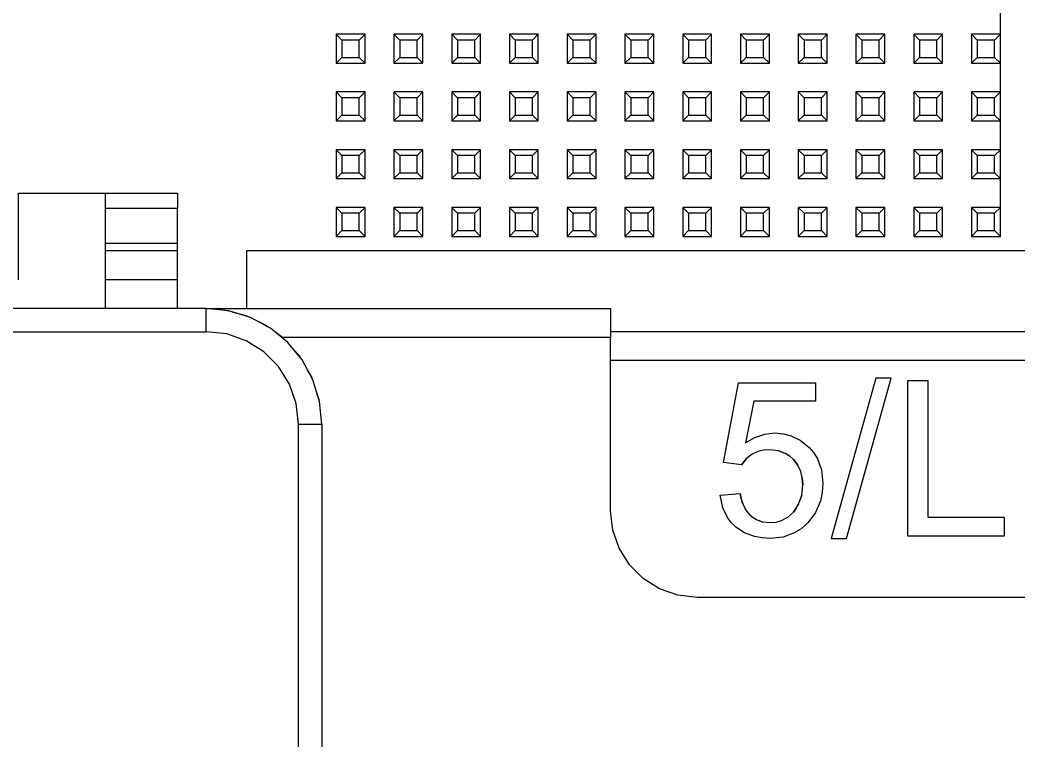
# Model space of a CAD drawing. Header units: millimetres. Extents: x 0 to 156, y 0 to 155.
# Drawn here: x 100.55 to 135.11, y 105.56 to 130.49 of the extents above; entities that cross this region are included whole.
import ezdxf

# ---------------------------------------------------------------- set-up
doc = ezdxf.new("R2010")
doc.units = ezdxf.units.MM

# ---------------------------------------------------------------- blocks, each defined once
blk = doc.blocks.new('CHINT_70dbcf6fe7c4519691b3c42ff544d895_FACE_0')
at = {"color": 7, "linetype": 'CONTINUOUS', "true_color": 0x40d9ff}
for p, q in [((111.7, 129.8), (111.5, 130)), ((111.5, 130), (111.5, 129)), ((112.5, 130), (111.5, 130)), ((112.3, 129.8), (112.5, 130)), ((112.5, 129), (112.5, 130)), ((113.7, 129.8), (113.5, 130)), ((113.5, 130), (113.5, 129)), ((114.5, 130), (113.5, 130)), ((114.3, 129.8), (114.5, 130)), ((114.5, 129), (114.5, 130)), ((115.7, 129.8), (115.5, 130)), ((115.5, 130), (115.5, 129)), ((116.5, 130), (115.5, 130)), ((116.3, 129.8), (116.5, 130)), ((116.5, 129), (116.5, 130)), ((117.7, 129.8), (117.5, 130)), ((117.5, 130), (117.5, 129)), ((118.5, 130), (117.5, 130)), ((118.3, 129.8), (118.5, 130)), ((118.5, 129), (118.5, 130)), ((119.7, 129.8), (119.5, 130)), ((119.5, 130), (119.5, 129)), ((120.5, 130), (119.5, 130)), ((120.3, 129.8), (120.5, 130)), ((120.5, 129), (120.5, 130)), ((121.7, 129.8), (121.5, 130)), ((121.5, 130), (121.5, 129)), ((122.5, 130), (121.5, 130)), ((122.3, 129.8), (122.5, 130)), ((122.5, 129), (122.5, 130)), ((123.7, 129.8), (123.5, 130)), ((123.5, 130), (123.5, 129)), ((124.5, 130), (123.5, 130)), ((124.3, 129.8), (124.5, 130)), ((124.5, 129), (124.5, 130)), ((125.7, 129.8), (125.5, 130)), ((125.5, 130), (125.5, 129)), ((126.5, 130), (125.5, 130)), ((126.3, 129.8), (126.5, 130)), ((126.5, 129), (126.5, 130)), ((127.7, 129.8), (127.5, 130)), ((127.5, 130), (127.5, 129)), ((128.5, 130), (127.5, 130)), ((128.3, 129.8), (128.5, 130)), ((128.5, 129), (128.5, 130)), ((129.7, 129.8), (129.5, 130)), ((129.5, 130), (129.5, 129)), ((130.5, 130), (129.5, 130)), ((130.3, 129.8), (130.5, 130)), ((130.5, 129), (130.5, 130)), ((131.7, 129.8), (131.5, 130)), ((131.5, 130), (131.5, 129)), ((132.5, 130), (131.5, 130)), ((132.3, 129.8), (132.5, 130)), ((132.5, 129), (132.5, 130)), ((133.7, 129.8), (133.5, 130)), ((133.5, 130), (133.5, 129)), ((134.5, 130), (133.5, 130)), ((134.3, 129.8), (134.5, 130)), ((134.5, 129), (134.5, 130)), ((111.7, 129.8), (111.7, 129.2)), ((112.3, 129.8), (111.7, 129.8)), ((112.3, 129.2), (112.3, 129.8)), ((113.7, 129.8), (113.7, 129.2)), ((114.3, 129.8), (113.7, 129.8)), ((114.3, 129.2), (114.3, 129.8)), ((115.7, 129.8), (115.7, 129.2)), ((116.3, 129.8), (115.7, 129.8)), ((116.3, 129.2), (116.3, 129.8)), ((117.7, 129.8), (117.7, 129.2)), ((118.3, 129.8), (117.7, 129.8)), ((118.3, 129.2), (118.3, 129.8)), ((119.7, 129.8), (119.7, 129.2)), ((120.3, 129.8), (119.7, 129.8)), ((120.3, 129.2), (120.3, 129.8)), ((121.7, 129.8), (121.7, 129.2)), ((122.3, 129.8), (121.7, 129.8)), ((122.3, 129.2), (122.3, 129.8)), ((123.7, 129.8), (123.7, 129.2)), ((124.3, 129.8), (123.7, 129.8)), ((124.3, 129.2), (124.3, 129.8)), ((125.7, 129.8), (125.7, 129.2)), ((126.3, 129.8), (125.7, 129.8)), ((126.3, 129.2), (126.3, 129.8)), ((127.7, 129.8), (127.7, 129.2)), ((128.3, 129.8), (127.7, 129.8)), ((128.3, 129.2), (128.3, 129.8)), ((129.7, 129.8), (129.7, 129.2)), ((130.3, 129.8), (129.7, 129.8)), ((130.3, 129.2), (130.3, 129.8)), ((131.7, 129.8), (131.7, 129.2)), ((132.3, 129.8), (131.7, 129.8)), ((132.3, 129.2), (132.3, 129.8)), ((133.7, 129.8), (133.7, 129.2)), ((134.3, 129.8), (133.7, 129.8)), ((134.3, 129.2), (134.3, 129.8)), ((111.7, 129.2), (111.5, 129)), ((111.5, 129), (112.5, 129)), ((111.7, 129.2), (112.3, 129.2)), ((112.3, 129.2), (112.5, 129)), ((113.7, 129.2), (113.5, 129)), ((113.5, 129), (114.5, 129)), ((113.7, 129.2), (114.3, 129.2)), ((114.3, 129.2), (114.5, 129)), ((115.7, 129.2), (115.5, 129)), ((115.5, 129), (116.5, 129)), ((115.7, 129.2), (116.3, 129.2)), ((116.3, 129.2), (116.5, 129)), ((117.7, 129.2), (117.5, 129)), ((117.5, 129), (118.5, 129)), ((117.7, 129.2), (118.3, 129.2)), ((118.3, 129.2), (118.5, 129)), ((119.7, 129.2), (119.5, 129)), ((119.5, 129), (120.5, 129)), ((119.7, 129.2), (120.3, 129.2)), ((120.3, 129.2), (120.5, 129)), ((121.7, 129.2), (121.5, 129)), ((121.5, 129), (122.5, 129)), ((121.7, 129.2), (122.3, 129.2)), ((122.3, 129.2), (122.5, 129)), ((123.7, 129.2), (123.5, 129)), ((123.5, 129), (124.5, 129)), ((123.7, 129.2), (124.3, 129.2)), ((124.3, 129.2), (124.5, 129)), ((125.7, 129.2), (125.5, 129)), ((125.5, 129), (126.5, 129)), ((125.7, 129.2), (126.3, 129.2)), ((126.3, 129.2), (126.5, 129)), ((127.7, 129.2), (127.5, 129)), ((127.5, 129), (128.5, 129)), ((127.7, 129.2), (128.3, 129.2)), ((128.3, 129.2), (128.5, 129)), ((129.7, 129.2), (129.5, 129)), ((129.5, 129), (130.5, 129)), ((129.7, 129.2), (130.3, 129.2)), ((130.3, 129.2), (130.5, 129)), ((131.7, 129.2), (131.5, 129)), ((131.5, 129), (132.5, 129)), ((131.7, 129.2), (132.3, 129.2)), ((132.3, 129.2), (132.5, 129)), ((133.7, 129.2), (133.5, 129)), ((133.5, 129), (134.5, 129)), ((133.7, 129.2), (134.3, 129.2)), ((134.3, 129.2), (134.5, 129)), ((111.7, 127.8), (111.5, 128)), ((111.5, 128), (111.5, 127)), ((112.5, 128), (111.5, 128)), ((112.3, 127.8), (112.5, 128)), ((112.5, 127), (112.5, 128)), ((113.7, 127.8), (113.5, 128)), ((113.5, 128), (113.5, 127)), ((114.5, 128), (113.5, 128)), ((114.3, 127.8), (114.5, 128)), ((114.5, 127), (114.5, 128)), ((115.7, 127.8), (115.5, 128)), ((115.5, 128), (115.5, 127)), ((116.5, 128), (115.5, 128)), ((116.3, 127.8), (116.5, 128)), ((116.5, 127), (116.5, 128)), ((117.7, 127.8), (117.5, 128)), ((117.5, 128), (117.5, 127)), ((118.5, 128), (117.5, 128)), ((118.3, 127.8), (118.5, 128)), ((118.5, 127), (118.5, 128)), ((119.7, 127.8), (119.5, 128)), ((119.5, 128), (119.5, 127)), ((120.5, 128), (119.5, 128)), ((120.3, 127.8), (120.5, 128)), ((120.5, 127), (120.5, 128)), ((121.7, 127.8), (121.5, 128)), ((121.5, 128), (121.5, 127)), ((122.5, 128), (121.5, 128)), ((122.3, 127.8), (122.5, 128)), ((122.5, 127), (122.5, 128)), ((123.7, 127.8), (123.5, 128)), ((123.5, 128), (123.5, 127)), ((124.5, 128), (123.5, 128)), ((124.3, 127.8), (124.5, 128)), ((124.5, 127), (124.5, 128)), ((125.7, 127.8), (125.5, 128)), ((125.5, 128), (125.5, 127)), ((126.5, 128), (125.5, 128)), ((126.3, 127.8), (126.5, 128)), ((126.5, 127), (126.5, 128)), ((127.7, 127.8), (127.5, 128)), ((127.5, 128), (127.5, 127)), ((128.5, 128), (127.5, 128)), ((128.3, 127.8), (128.5, 128)), ((128.5, 127), (128.5, 128)), ((129.7, 127.8), (129.5, 128)), ((129.5, 128), (129.5, 127)), ((130.5, 128), (129.5, 128)), ((130.3, 127.8), (130.5, 128)), ((130.5, 127), (130.5, 128)), ((131.7, 127.8), (131.5, 128)), ((131.5, 128), (131.5, 127)), ((132.5, 128), (131.5, 128)), ((132.3, 127.8), (132.5, 128)), ((132.5, 127), (132.5, 128)), ((133.7, 127.8), (133.5, 128)), ((133.5, 128), (133.5, 127)), ((134.5, 128), (133.5, 128)), ((134.3, 127.8), (134.5, 128)), ((134.5, 127), (134.5, 128)), ((111.7, 127.8), (111.7, 127.2)), ((112.3, 127.8), (111.7, 127.8)), ((112.3, 127.2), (112.3, 127.8)), ((113.7, 127.8), (113.7, 127.2)), ((114.3, 127.8), (113.7, 127.8)), ((114.3, 127.2), (114.3, 127.8)), ((115.7, 127.8), (115.7, 127.2)), ((116.3, 127.8), (115.7, 127.8)), ((116.3, 127.2), (116.3, 127.8)), ((117.7, 127.8), (117.7, 127.2)), ((118.3, 127.8), (117.7, 127.8)), ((118.3, 127.2), (118.3, 127.8)), ((119.7, 127.8), (119.7, 127.2)), ((120.3, 127.8), (119.7, 127.8)), ((120.3, 127.2), (120.3, 127.8)), ((121.7, 127.8), (121.7, 127.2)), ((122.3, 127.8), (121.7, 127.8)), ((122.3, 127.2), (122.3, 127.8)), ((123.7, 127.8), (123.7, 127.2)), ((124.3, 127.8), (123.7, 127.8)), ((124.3, 127.2), (124.3, 127.8)), ((125.7, 127.8), (125.7, 127.2)), ((126.3, 127.8), (125.7, 127.8)), ((126.3, 127.2), (126.3, 127.8)), ((127.7, 127.8), (127.7, 127.2)), ((128.3, 127.8), (127.7, 127.8)), ((128.3, 127.2), (128.3, 127.8)), ((129.7, 127.8), (129.7, 127.2)), ((130.3, 127.8), (129.7, 127.8)), ((130.3, 127.2), (130.3, 127.8)), ((131.7, 127.8), (131.7, 127.2)), ((132.3, 127.8), (131.7, 127.8)), ((132.3, 127.2), (132.3, 127.8)), ((133.7, 127.8), (133.7, 127.2)), ((134.3, 127.8), (133.7, 127.8)), ((134.3, 127.2), (134.3, 127.8)), ((111.7, 127.2), (111.5, 127)), ((111.7, 127.2), (112.3, 127.2)), ((112.3, 127.2), (112.5, 127)), ((113.7, 127.2), (113.5, 127)), ((113.7, 127.2), (114.3, 127.2)), ((114.3, 127.2), (114.5, 127)), ((115.7, 127.2), (115.5, 127)), ((115.7, 127.2), (116.3, 127.2)), ((116.3, 127.2), (116.5, 127)), ((117.7, 127.2), (117.5, 127)), ((117.7, 127.2), (118.3, 127.2)), ((118.3, 127.2), (118.5, 127)), ((119.7, 127.2), (119.5, 127)), ((119.7, 127.2), (120.3, 127.2)), ((120.3, 127.2), (120.5, 127)), ((121.7, 127.2), (121.5, 127)), ((121.7, 127.2), (122.3, 127.2)), ((122.3, 127.2), (122.5, 127)), ((123.7, 127.2), (123.5, 127)), ((123.7, 127.2), (124.3, 127.2)), ((124.3, 127.2), (124.5, 127)), ((125.7, 127.2), (125.5, 127)), ((125.7, 127.2), (126.3, 127.2)), ((126.3, 127.2), (126.5, 127)), ((127.7, 127.2), (127.5, 127)), ((127.7, 127.2), (128.3, 127.2)), ((128.3, 127.2), (128.5, 127)), ((129.7, 127.2), (129.5, 127)), ((129.7, 127.2), (130.3, 127.2)), ((130.3, 127.2), (130.5, 127)), ((131.7, 127.2), (131.5, 127)), ((131.7, 127.2), (132.3, 127.2)), ((132.3, 127.2), (132.5, 127)), ((133.7, 127.2), (133.5, 127)), ((133.7, 127.2), (134.3, 127.2)), ((134.3, 127.2), (134.5, 127)), ((111.5, 127), (112.5, 127)), ((113.5, 127), (114.5, 127)), ((115.5, 127), (116.5, 127)), ((117.5, 127), (118.5, 127)), ((119.5, 127), (120.5, 127)), ((121.5, 127), (122.5, 127)), ((123.5, 127), (124.5, 127)), ((125.5, 127), (126.5, 127)), ((127.5, 127), (128.5, 127)), ((129.5, 127), (130.5, 127)), ((131.5, 127), (132.5, 127)), ((133.5, 127), (134.5, 127)), ((111.7, 125.8), (111.5, 126)), ((111.5, 126), (111.5, 125)), ((112.5, 126), (111.5, 126)), ((112.3, 125.8), (112.5, 126)), ((112.5, 125), (112.5, 126)), ((113.7, 125.8), (113.5, 126)), ((113.5, 126), (113.5, 125)), ((114.5, 126), (113.5, 126)), ((114.3, 125.8), (114.5, 126)), ((114.5, 125), (114.5, 126)), ((115.7, 125.8), (115.5, 126)), ((115.5, 126), (115.5, 125)), ((116.5, 126), (115.5, 126)), ((116.3, 125.8), (116.5, 126)), ((116.5, 125), (116.5, 126)), ((117.7, 125.8), (117.5, 126)), ((117.5, 126), (117.5, 125)), ((118.5, 126), (117.5, 126)), ((118.3, 125.8), (118.5, 126)), ((118.5, 125), (118.5, 126)), ((119.7, 125.8), (119.5, 126)), ((119.5, 126), (119.5, 125)), ((120.5, 126), (119.5, 126)), ((120.3, 125.8), (120.5, 126)), ((120.5, 125), (120.5, 126)), ((121.7, 125.8), (121.5, 126)), ((121.5, 126), (121.5, 125)), ((122.5, 126), (121.5, 126)), ((122.3, 125.8), (122.5, 126)), ((122.5, 125), (122.5, 126)), ((123.7, 125.8), (123.5, 126)), ((123.5, 126), (123.5, 125)), ((124.5, 126), (123.5, 126)), ((124.3, 125.8), (124.5, 126)), ((124.5, 125), (124.5, 126)), ((125.7, 125.8), (125.5, 126)), ((125.5, 126), (125.5, 125)), ((126.5, 126), (125.5, 126)), ((126.3, 125.8), (126.5, 126)), ((126.5, 125), (126.5, 126)), ((127.7, 125.8), (127.5, 126)), ((127.5, 126), (127.5, 125)), ((128.5, 126), (127.5, 126)), ((128.3, 125.8), (128.5, 126)), ((128.5, 125), (128.5, 126)), ((129.7, 125.8), (129.5, 126)), ((129.5, 126), (129.5, 125)), ((130.5, 126), (129.5, 126)), ((130.3, 125.8), (130.5, 126)), ((130.5, 125), (130.5, 126)), ((131.7, 125.8), (131.5, 126)), ((131.5, 126), (131.5, 125)), ((132.5, 126), (131.5, 126)), ((132.3, 125.8), (132.5, 126)), ((132.5, 125), (132.5, 126)), ((133.7, 125.8), (133.5, 126)), ((133.5, 126), (133.5, 125)), ((134.5, 126), (133.5, 126)), ((134.3, 125.8), (134.5, 126)), ((134.5, 125), (134.5, 126)), ((111.7, 125.8), (111.7, 125.2)), ((112.3, 125.8), (111.7, 125.8)), ((112.3, 125.2), (112.3, 125.8)), ((113.7, 125.8), (113.7, 125.2)), ((114.3, 125.8), (113.7, 125.8)), ((114.3, 125.2), (114.3, 125.8)), ((115.7, 125.8), (115.7, 125.2)), ((116.3, 125.8), (115.7, 125.8)), ((116.3, 125.2), (116.3, 125.8)), ((117.7, 125.8), (117.7, 125.2)), ((118.3, 125.8), (117.7, 125.8)), ((118.3, 125.2), (118.3, 125.8)), ((119.7, 125.8), (119.7, 125.2)), ((120.3, 125.8), (119.7, 125.8)), ((120.3, 125.2), (120.3, 125.8)), ((121.7, 125.8), (121.7, 125.2)), ((122.3, 125.8), (121.7, 125.8)), ((122.3, 125.2), (122.3, 125.8)), ((123.7, 125.8), (123.7, 125.2)), ((124.3, 125.8), (123.7, 125.8)), ((124.3, 125.2), (124.3, 125.8)), ((125.7, 125.8), (125.7, 125.2)), ((126.3, 125.8), (125.7, 125.8)), ((126.3, 125.2), (126.3, 125.8)), ((127.7, 125.8), (127.7, 125.2)), ((128.3, 125.8), (127.7, 125.8)), ((128.3, 125.2), (128.3, 125.8)), ((129.7, 125.8), (129.7, 125.2)), ((130.3, 125.8), (129.7, 125.8)), ((130.3, 125.2), (130.3, 125.8)), ((131.7, 125.8), (131.7, 125.2)), ((132.3, 125.8), (131.7, 125.8)), ((132.3, 125.2), (132.3, 125.8)), ((133.7, 125.8), (133.7, 125.2)), ((134.3, 125.8), (133.7, 125.8)), ((134.3, 125.2), (134.3, 125.8)), ((111.7, 125.2), (111.5, 125)), ((111.7, 125.2), (112.3, 125.2)), ((112.3, 125.2), (112.5, 125)), ((113.7, 125.2), (113.5, 125)), ((113.7, 125.2), (114.3, 125.2)), ((114.3, 125.2), (114.5, 125)), ((115.7, 125.2), (115.5, 125)), ((115.7, 125.2), (116.3, 125.2)), ((116.3, 125.2), (116.5, 125)), ((117.7, 125.2), (117.5, 125)), ((117.7, 125.2), (118.3, 125.2)), ((118.3, 125.2), (118.5, 125)), ((119.7, 125.2), (119.5, 125)), ((119.7, 125.2), (120.3, 125.2)), ((120.3, 125.2), (120.5, 125)), ((121.7, 125.2), (121.5, 125)), ((121.7, 125.2), (122.3, 125.2)), ((122.3, 125.2), (122.5, 125)), ((123.7, 125.2), (123.5, 125)), ((123.7, 125.2), (124.3, 125.2)), ((124.3, 125.2), (124.5, 125)), ((125.7, 125.2), (125.5, 125)), ((125.7, 125.2), (126.3, 125.2)), ((126.3, 125.2), (126.5, 125)), ((127.7, 125.2), (127.5, 125)), ((127.7, 125.2), (128.3, 125.2)), ((128.3, 125.2), (128.5, 125)), ((129.7, 125.2), (129.5, 125)), ((129.7, 125.2), (130.3, 125.2)), ((130.3, 125.2), (130.5, 125)), ((131.7, 125.2), (131.5, 125)), ((131.7, 125.2), (132.3, 125.2)), ((132.3, 125.2), (132.5, 125)), ((133.7, 125.2), (133.5, 125)), ((133.7, 125.2), (134.3, 125.2)), ((134.3, 125.2), (134.5, 125)), ((111.5, 125), (112.5, 125)), ((113.5, 125), (114.5, 125)), ((115.5, 125), (116.5, 125)), ((117.5, 125), (118.5, 125)), ((119.5, 125), (120.5, 125)), ((121.5, 125), (122.5, 125)), ((123.5, 125), (124.5, 125)), ((125.5, 125), (126.5, 125)), ((127.5, 125), (128.5, 125)), ((129.5, 125), (130.5, 125)), ((131.5, 125), (132.5, 125)), ((133.5, 125), (134.5, 125)), ((111.7, 123.8), (111.5, 124)), ((111.5, 124), (111.5, 123)), ((112.5, 124), (111.5, 124)), ((111.7, 123.8), (111.7, 123.2)), ((112.3, 123.8), (111.7, 123.8)), ((112.3, 123.8), (112.5, 124)), ((112.3, 123.2), (112.3, 123.8)), ((112.5, 123), (112.5, 124)), ((113.7, 123.8), (113.5, 124)), ((113.5, 124), (113.5, 123)), ((114.5, 124), (113.5, 124)), ((113.7, 123.8), (113.7, 123.2)), ((114.3, 123.8), (113.7, 123.8)), ((114.3, 123.8), (114.5, 124)), ((114.3, 123.2), (114.3, 123.8)), ((114.5, 123), (114.5, 124)), ((115.7, 123.8), (115.5, 124)), ((115.5, 124), (115.5, 123)), ((116.5, 124), (115.5, 124)), ((115.7, 123.8), (115.7, 123.2)), ((116.3, 123.8), (115.7, 123.8)), ((116.3, 123.8), (116.5, 124)), ((116.3, 123.2), (116.3, 123.8)), ((116.5, 123), (116.5, 124)), ((117.7, 123.8), (117.5, 124)), ((117.5, 124), (117.5, 123)), ((118.5, 124), (117.5, 124)), ((117.7, 123.8), (117.7, 123.2)), ((118.3, 123.8), (117.7, 123.8)), ((118.3, 123.8), (118.5, 124)), ((118.3, 123.2), (118.3, 123.8)), ((118.5, 123), (118.5, 124)), ((119.7, 123.8), (119.5, 124)), ((119.5, 124), (119.5, 123)), ((120.5, 124), (119.5, 124)), ((119.7, 123.8), (119.7, 123.2)), ((120.3, 123.8), (119.7, 123.8)), ((120.3, 123.8), (120.5, 124)), ((120.3, 123.2), (120.3, 123.8)), ((120.5, 123), (120.5, 124)), ((121.7, 123.8), (121.5, 124)), ((121.5, 124), (121.5, 123)), ((122.5, 124), (121.5, 124)), ((121.7, 123.8), (121.7, 123.2)), ((122.3, 123.8), (121.7, 123.8)), ((122.3, 123.8), (122.5, 124)), ((122.3, 123.2), (122.3, 123.8)), ((122.5, 123), (122.5, 124)), ((123.7, 123.8), (123.5, 124)), ((123.5, 124), (123.5, 123)), ((124.5, 124), (123.5, 124)), ((123.7, 123.8), (123.7, 123.2)), ((124.3, 123.8), (123.7, 123.8)), ((124.3, 123.8), (124.5, 124)), ((124.3, 123.2), (124.3, 123.8)), ((124.5, 123), (124.5, 124)), ((125.7, 123.8), (125.5, 124)), ((125.5, 124), (125.5, 123)), ((126.5, 124), (125.5, 124)), ((125.7, 123.8), (125.7, 123.2)), ((126.3, 123.8), (125.7, 123.8)), ((126.3, 123.8), (126.5, 124)), ((126.3, 123.2), (126.3, 123.8)), ((126.5, 123), (126.5, 124)), ((127.7, 123.8), (127.5, 124)), ((127.5, 124), (127.5, 123)), ((128.5, 124), (127.5, 124)), ((127.7, 123.8), (127.7, 123.2)), ((128.3, 123.8), (127.7, 123.8)), ((128.3, 123.8), (128.5, 124)), ((128.3, 123.2), (128.3, 123.8)), ((128.5, 123), (128.5, 124)), ((129.7, 123.8), (129.5, 124)), ((129.5, 124), (129.5, 123)), ((130.5, 124), (129.5, 124)), ((129.7, 123.8), (129.7, 123.2)), ((130.3, 123.8), (129.7, 123.8)), ((130.3, 123.8), (130.5, 124)), ((130.3, 123.2), (130.3, 123.8)), ((130.5, 123), (130.5, 124)), ((131.7, 123.8), (131.5, 124)), ((131.5, 124), (131.5, 123)), ((132.5, 124), (131.5, 124)), ((131.7, 123.8), (131.7, 123.2)), ((132.3, 123.8), (131.7, 123.8)), ((132.3, 123.8), (132.5, 124)), ((132.3, 123.2), (132.3, 123.8)), ((132.5, 123), (132.5, 124)), ((133.7, 123.8), (133.5, 124)), ((133.5, 124), (133.5, 123)), ((134.5, 124), (133.5, 124)), ((133.7, 123.8), (133.7, 123.2)), ((134.3, 123.8), (133.7, 123.8)), ((134.3, 123.8), (134.5, 124)), ((134.3, 123.2), (134.3, 123.8)), ((134.5, 123), (134.5, 124)), ((111.7, 123.2), (111.5, 123)), ((111.7, 123.2), (112.3, 123.2)), ((112.3, 123.2), (112.5, 123)), ((113.7, 123.2), (113.5, 123)), ((113.7, 123.2), (114.3, 123.2)), ((114.3, 123.2), (114.5, 123)), ((115.7, 123.2), (115.5, 123)), ((115.7, 123.2), (116.3, 123.2)), ((116.3, 123.2), (116.5, 123)), ((117.7, 123.2), (117.5, 123)), ((117.7, 123.2), (118.3, 123.2)), ((118.3, 123.2), (118.5, 123)), ((119.7, 123.2), (119.5, 123)), ((119.7, 123.2), (120.3, 123.2)), ((120.3, 123.2), (120.5, 123)), ((121.7, 123.2), (121.5, 123)), ((121.7, 123.2), (122.3, 123.2)), ((122.3, 123.2), (122.5, 123)), ((123.7, 123.2), (123.5, 123)), ((123.7, 123.2), (124.3, 123.2)), ((124.3, 123.2), (124.5, 123)), ((125.7, 123.2), (125.5, 123)), ((125.7, 123.2), (126.3, 123.2)), ((126.3, 123.2), (126.5, 123)), ((127.7, 123.2), (127.5, 123)), ((127.7, 123.2), (128.3, 123.2)), ((128.3, 123.2), (128.5, 123)), ((129.7, 123.2), (129.5, 123)), ((129.7, 123.2), (130.3, 123.2)), ((130.3, 123.2), (130.5, 123)), ((131.7, 123.2), (131.5, 123)), ((131.7, 123.2), (132.3, 123.2)), ((132.3, 123.2), (132.5, 123)), ((133.7, 123.2), (133.5, 123)), ((133.7, 123.2), (134.3, 123.2)), ((134.3, 123.2), (134.5, 123)), ((111.5, 123), (112.5, 123)), ((113.5, 123), (114.5, 123)), ((115.5, 123), (116.5, 123)), ((117.5, 123), (118.5, 123)), ((119.5, 123), (120.5, 123)), ((121.5, 123), (122.5, 123)), ((123.5, 123), (124.5, 123)), ((125.5, 123), (126.5, 123)), ((127.5, 123), (128.5, 123)), ((129.5, 123), (130.5, 123)), ((131.5, 123), (132.5, 123)), ((133.5, 123), (134.5, 123)), ((106, 122.5), (103.5, 122.5)), ((103.5, 121.5), (103.5, 120.5)), ((109.646, 119.5), (109.41, 119.672)), ((142, 119.7), (121, 119.7)), ((121, 119.5), (109.646, 119.5)), ((109.646, 119.5), (109.726, 119.413)), ((142, 118.7), (121, 118.7)), ((126.831, 115.572), (127.057, 115.487)), ((127.128, 115.442), (127.205, 115.394)), ((125.536, 115.09), (125.713, 115.311)), ((127.339, 115.275), (127.486, 115.08)), ((127.639, 114.635), (127.655, 114.394)), ((125.528, 113.908), (125.492, 114.094)), ((125.579, 113.741), (125.551, 113.833)), ((127.51, 113.723), (127.464, 113.641)), ((127.619, 114.036), (127.557, 113.858)), ((125.689, 113.518), (125.662, 113.574)), ((127.43, 113.583), (127.332, 113.454)), ((125.939, 113.253), (125.835, 113.339)), ((126.052, 113.184), (125.983, 113.226)), ((126.26, 113.109), (126.153, 113.147)), ((126.844, 113.13), (126.725, 113.097)), ((127.124, 113.263), (126.911, 113.149))]:
    blk.add_line(p, q, dxfattribs=at)
for points in [[(134.5, 123), (134.5, 135.742), (134.5, 135)], [(100.5, 121.5), (100.5, 124.439), (100.5, 124.5), (103.5, 124.5), (103.5, 124.439), (103.5, 121.5)], [(103.5, 124.5), (106, 124.5), (106, 124.439), (106, 124.259), (106, 123.964)], [(103.5, 124.439), (103.5, 124.259), (103.5, 123.964)], [(103.5, 123.964), (103.5, 122.768), (106, 122.768), (106, 123.964), (103.5, 123.964)], [(103.5, 122.768), (103.5, 122.621), (103.5, 122.53), (103.5, 122.5)], [(106, 122.5), (106, 122.53), (106, 122.621), (106, 122.768)], [(103.5, 122.5), (103.5, 122.456), (103.5, 122.327), (103.5, 122.118), (103.5, 121.838), (103.5, 121.5)], [(106, 121.5), (106, 121.838), (106, 122.118), (106, 122.327), (106, 122.456), (106, 122.5)], [(143.6, 120.5), (143.6, 122.5), (108.4, 122.5), (108.4, 120.5)], [(106, 120.5), (106, 121.5), (103.5, 121.5)], [(88.5, 119.7), (107, 119.7), (107, 120.5), (88.5, 120.5)], [(107, 120.5), (107.1, 120.499), (107.2, 120.495), (107.3, 120.489), (107.3, 120.47)], [(107, 120.5), (121, 120.5), (121, 119.5)], [(111, 116.5), (110.923, 117.28), (110.696, 118.031), (110.326, 118.722), (109.828, 119.328), (109.222, 119.826), (108.531, 120.196), (107.78, 120.423), (107, 120.5)], [(107.3, 120.487), (107.367, 120.484), (107.722, 120.436), (107.762, 120.425)], [(107.89, 120.39), (108.367, 120.259), (108.45, 120.22)], [(108.76, 120.073), (109.046, 119.937), (109.134, 119.873)], [(110.2, 116.5), (110.12, 117.212), (109.883, 117.888), (109.502, 118.495), (108.995, 119.002), (108.388, 119.383), (107.712, 119.62), (107, 119.7)], [(142, 119.5), (142, 113.5), (141.925, 112.832), (141.703, 112.198), (141.345, 111.63), (140.87, 111.155), (140.302, 110.797), (139.668, 110.575), (139, 110.5), (124, 110.5), (123.332, 110.575), (122.698, 110.797), (122.13, 111.155), (121.655, 111.63), (121.297, 112.198), (121.075, 112.832), (121, 113.5), (121, 119.5)], [(110.263, 118.799), (110.218, 118.876), (110.045, 119.065)], [(110.665, 118.089), (110.646, 118.146), (110.512, 118.373)], [(125.536, 115.09), (124.913, 115.167), (125.437, 117.923), (128.098, 117.923), (128.098, 117.293), (125.964, 117.293), (125.671, 115.855), (126.002, 116.041), (126.341, 116.154), (126.689, 116.192), (126.985, 116.168), (127.258, 116.099), (127.571, 115.946), (127.877, 115.692), (128.035, 115.501), (128.162, 115.294), (128.301, 114.92), (128.355, 114.453), (128.334, 114.133), (128.271, 113.835), (128.099, 113.433), (127.835, 113.084), (127.598, 112.875), (127.337, 112.717), (126.974, 112.59), (126.524, 112.542), (126.247, 112.558), (125.989, 112.605), (125.641, 112.735), (125.337, 112.936), (125.178, 113.092), (125.046, 113.269), (124.889, 113.603), (124.8, 114.043), (125.492, 114.094)], [(129.171, 112.542), (130.723, 118.088), (130.192, 118.088), (128.64, 112.542), (129.171, 112.542)], [(134.644, 112.63), (134.644, 113.263), (131.997, 113.263), (131.997, 118), (131.287, 118), (131.287, 112.63), (134.644, 112.63)], [(110.914, 117.312), (110.91, 117.342), (110.835, 117.57)], [(110.2, 99.516), (110.2, 116.5), (111, 116.5), (111, 97.5)], [(126.51, 115.61), (126.298, 115.594), (126.105, 115.548), (125.905, 115.458), (125.712, 115.31), (125.536, 115.09)], [(126.51, 115.61), (126.298, 115.594), (126.105, 115.548)], [(127.339, 115.275), (127.205, 115.394), (127.057, 115.487), (126.831, 115.572), (126.51, 115.61)], [(127.655, 114.394), (127.639, 114.634), (127.588, 114.853), (127.486, 115.08), (127.339, 115.275)], [(125.492, 114.094), (125.527, 113.912), (125.578, 113.743), (125.688, 113.519), (125.835, 113.339)], [(127.332, 113.454), (127.43, 113.583), (127.51, 113.723), (127.619, 114.035), (127.655, 114.394)], [(127.332, 113.454), (127.124, 113.263), (126.912, 113.149), (126.726, 113.097), (126.524, 113.08), (126.259, 113.109), (126.051, 113.184), (125.938, 113.253), (125.835, 113.339)]]:
    blk.add_lwpolyline(points, dxfattribs=at)
blk = doc.blocks.new('CHINT_70dbcf6fe7c4519691b3c42ff544d895')
at = {"true_color": 0x40d9ff}
blk.add_blockref('CHINT_70dbcf6fe7c4519691b3c42ff544d895_FACE_0', (0, 0), dxfattribs=at)

msp = doc.modelspace()

# ---------------------------------------------------------------- block references
at = {"true_color": 0x40d9ff}
msp.add_blockref('CHINT_70dbcf6fe7c4519691b3c42ff544d895', (0, 0), dxfattribs=at)

doc.saveas('drawing.dxf')
